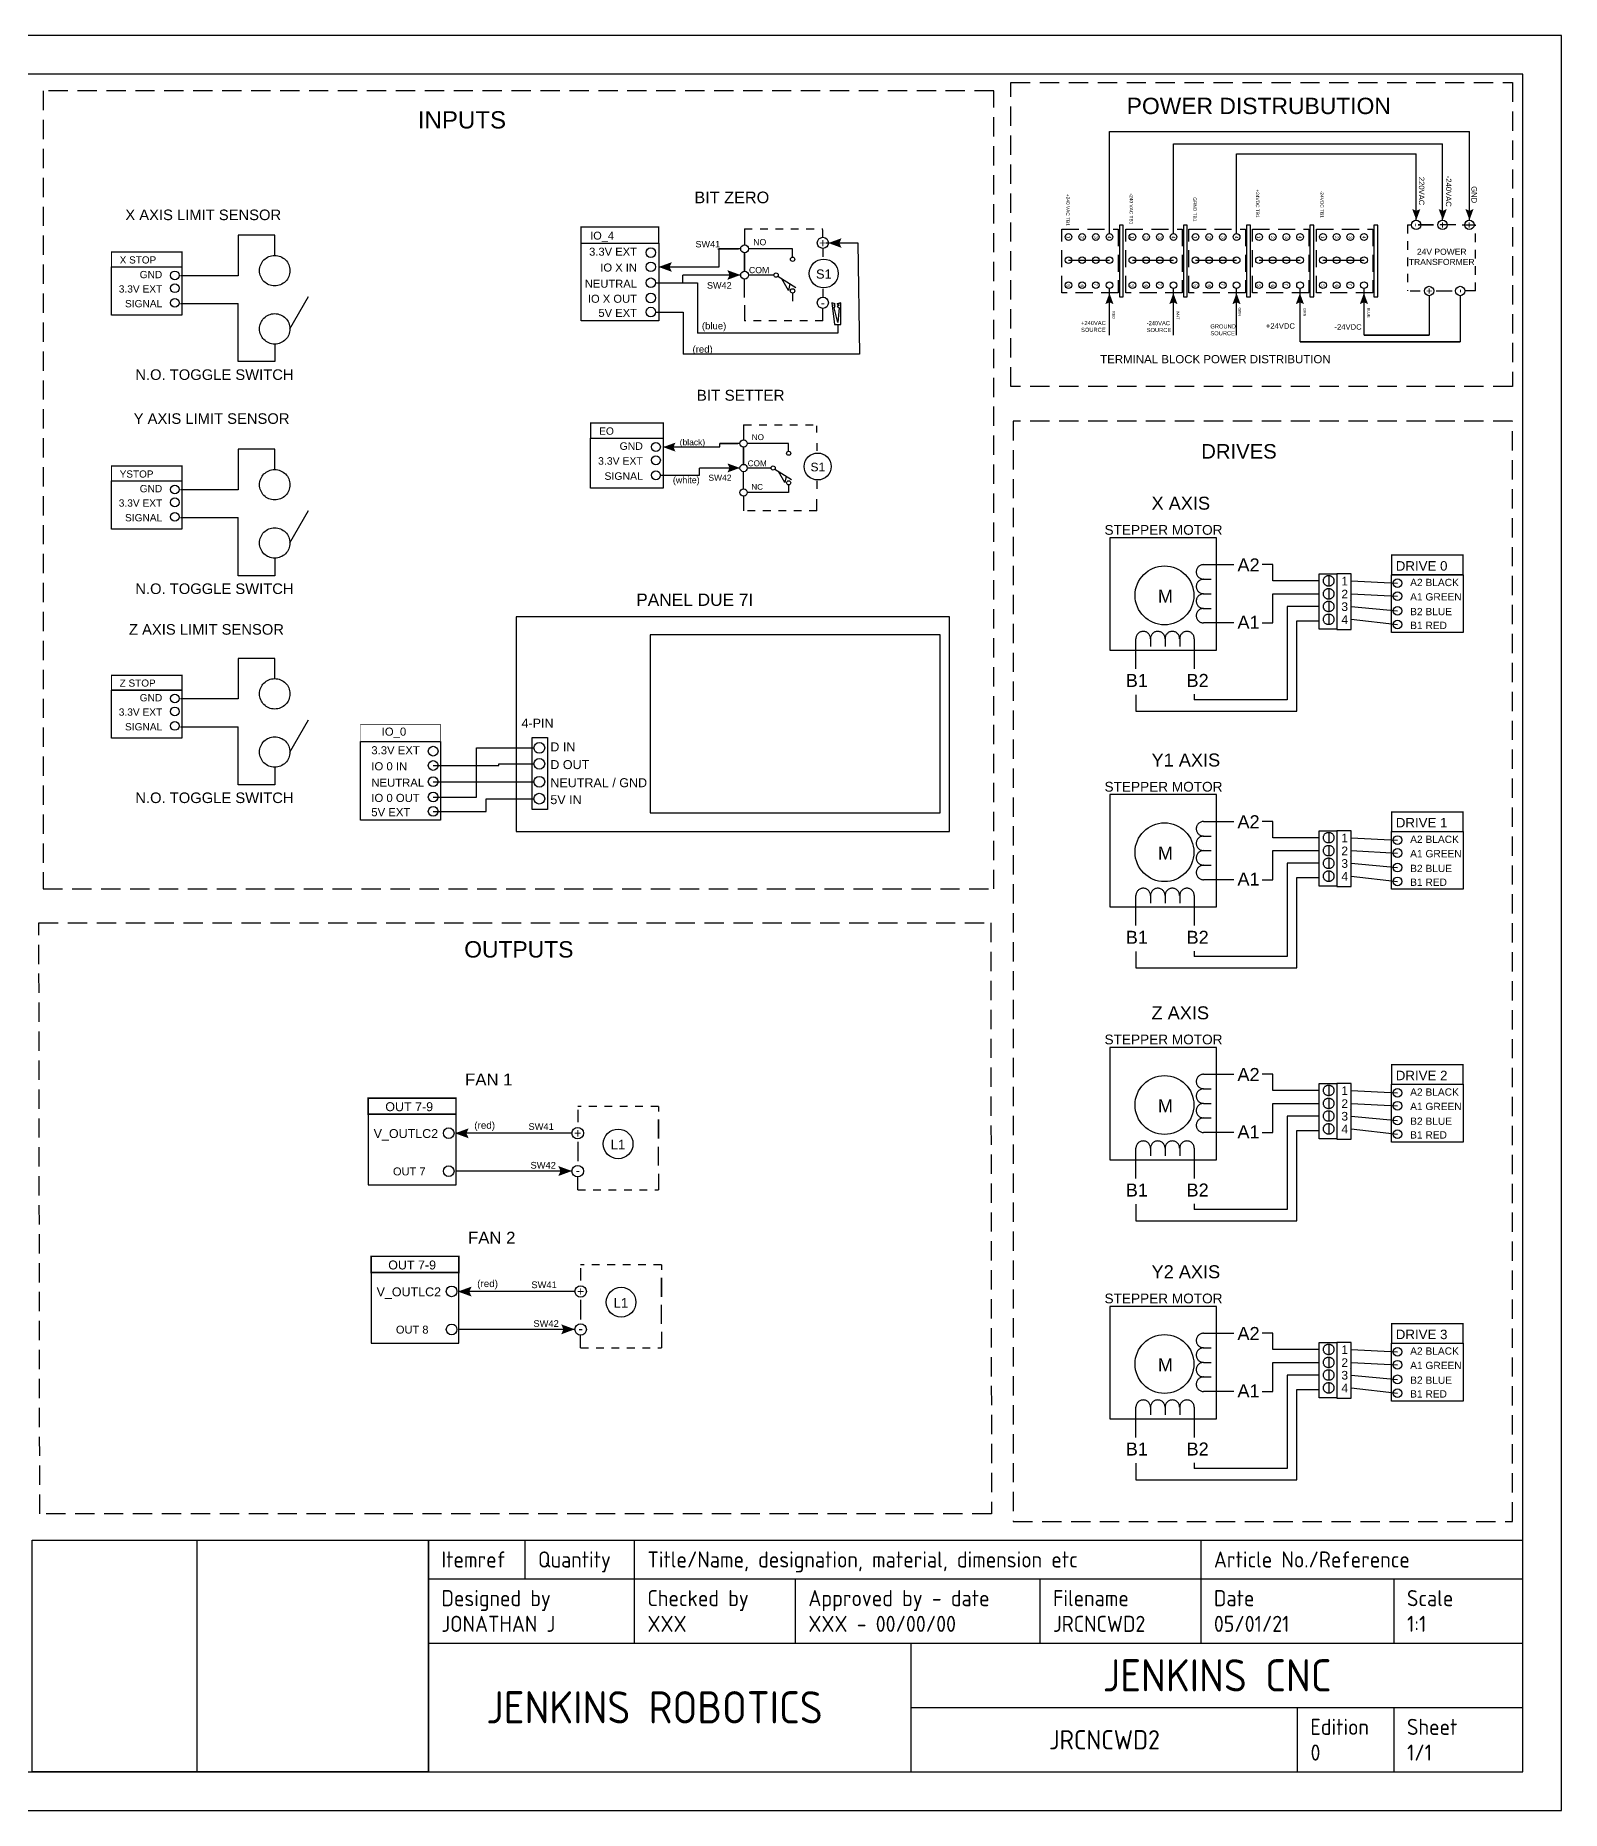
# Model space of a CAD drawing. Header units: inches. Extents: x 0 to 34.5, y 0 to 23.
# Drawn here: x 14.72 to 34.5, y 0 to 23 of the extents above; entities that cross this region are included whole.
import ezdxf
from ezdxf.enums import TextEntityAlignment as Align

# ---------------------------------------------------------------- set-up
doc = ezdxf.new("R2010")
doc.units = ezdxf.units.IN
doc.header["$MEASUREMENT"] = 0
for name, pattern in [('ACAD_ISO03W100', [30, 12, -18]), ('DASHED2', [0.375, 0.25, -0.125]), ('HIDDEN', [0.375, 0.25, -0.125]), ('HIDDEN2', [0.1875, 0.125, -0.0625])]:
    doc.linetypes.add(name, pattern=pattern)
doc.layers.add('BDYFRM', color=7, linetype='Continuous')
doc.layers.add('Title Block', color=7, linetype='Continuous')
doc.styles.add('ISO Proportional', font='isocp.shx')
doc.styles.get("Standard").update_dxf_attribs({"font": 'Arial.ttf'})
picture_1 = doc.add_image_def('image1.png', size_in_pixel=(800, 801))

# ---------------------------------------------------------------- blocks, each defined once
blk = doc.blocks.new('PANELDUE 7I')
at = {"linetype": 'ACAD_ISO03W100'}
for p, q in [((-0.488, 0.751), (-0.488, 1.547)), ((-0.488, 1.547), (0.439, 1.547)), ((-1.191, 1.262), (-0.131, 1.262)), ((-0.131, 1.262), (-0.131, 1.289)), ((-0.131, 1.289), (0.439, 1.289)), ((-1.191, 0.999), (0.439, 0.999)), ((-1.191, 0.751), (-0.488, 0.751)), ((-0.336, 0.52), (-0.336, 0.725)), ((-0.336, 0.725), (0.439, 0.725)), ((-1.191, 0.52), (-0.336, 0.52))]:
    blk.add_line(p, q, dxfattribs=at)
for points in [[(0.152, 0.193), (7.158, 0.193), (7.158, 3.668), (0.152, 3.668)], [(2.318, 0.497), (7.007, 0.497), (7.007, 3.373), (2.318, 3.373)]]:
    blk.add_lwpolyline(points, close=True, dxfattribs=at)
at = {"linetype": 'Continuous', "const_width": 0.01}
blk.add_lwpolyline([(-2.366, 1.648), (-1.073, 1.648), (-1.073, 1.927), (-2.366, 1.927)], close=True, dxfattribs=at)
for points in [[(-2.366, 1.648), (-1.073, 1.648), (-1.073, 0.378), (-2.366, 0.378)], [(0.408, 1.717), (0.656, 1.717), (0.656, 0.55), (0.408, 0.55)]]:
    blk.add_lwpolyline(points, close=True)
for centre, radius in [((-1.191, 1.494), 0.0786), ((0.526, 1.547), 0.0869), ((-1.191, 1.262), 0.0786), ((0.526, 1.289), 0.0869), ((-1.191, 0.999), 0.0786), ((0.526, 0.999), 0.0869), ((-1.191, 0.751), 0.0786), ((-1.191, 0.52), 0.0786), ((0.526, 0.725), 0.0869)]:
    blk.add_circle(centre, radius)
at = {"linetype": 'ACAD_ISO03W100', "insert": (2.093, 4.043), "char_height": 0.2, "attachment_point": 1}
blk.add_mtext_dynamic_manual_height_columns('PANEL DUE 7I', width=4.45935, gutter_width=1, heights=[0], dxfattribs=at)
at = {"attachment_point": 1}
for s, width, insert, char_height in [('4-PIN', 1.43695, (0.238, 2.019), 0.1451), ('IO_0', 0.51176, (-2.023, 1.875), 0.1311)]:
    blk.add_mtext_dynamic_manual_height_columns(s, width=width, gutter_width=1, heights=[0.225], dxfattribs=dict(at, insert=insert, char_height=char_height))
for s, insert, char_height, width in [('3.3V EXT', (-2.191, 1.574), 0.1311, 0.9489), ('D IN ', (0.704, 1.636), 0.1451, 1.04969), ('IO 0 IN', (-2.191, 1.315), 0.1311, 1.1839), ('D OUT', (0.704, 1.349), 0.1451, 1.30967)]:
    blk.add_mtext(s, dxfattribs=dict(at, insert=insert, char_height=char_height, width=width))
for s, insert, char_height in [('NEUTRAL', (-2.191, 1.05), 0.1311), ('NEUTRAL / GND', (0.704, 1.056), 0.14507), ('IO 0 OUT ', (-2.191, 0.803), 0.1311), ('5V IN  ', (0.704, 0.782), 0.1451), ('5V EXT', (-2.191, 0.572), 0.1311)]:
    blk.add_mtext(s, dxfattribs=dict(at, insert=insert, char_height=char_height))
blk = doc.blocks.new('tERMINAL BLOCKS')
h = blk.add_hatch(color=256)
h.dxf.hatch_style = 1
h.paths.add_polyline_path([(5.335, 2.17), (5.394, 2.333), (5.335, 2.305), (5.275, 2.333)])
h = blk.add_hatch(color=256)
h.dxf.hatch_style = 1
h.paths.add_polyline_path([(5.722, 2.17), (5.781, 2.333), (5.722, 2.305), (5.662, 2.333)])
h = blk.add_hatch(color=256)
h.dxf.hatch_style = 1
h.paths.add_polyline_path([(6.113, 2.17), (6.172, 2.333), (6.113, 2.305), (6.053, 2.333)])
h = blk.add_hatch(color=256)
h.dxf.hatch_style = 1
h.paths.add_polyline_path([(0.846, 1.103), (0.786, 0.94), (0.846, 0.968), (0.905, 0.94)])
h = blk.add_hatch(color=256)
h.dxf.hatch_style = 1
h.paths.add_polyline_path([(1.781, 1.103), (1.722, 0.94), (1.781, 0.968), (1.841, 0.94)])
h = blk.add_hatch(color=256)
h.dxf.hatch_style = 1
h.paths.add_polyline_path([(2.705, 1.103), (2.645, 0.94), (2.705, 0.968), (2.764, 0.94)])
h = blk.add_hatch(color=256)
h.dxf.hatch_style = 1
h.paths.add_polyline_path([(3.632, 1.103), (3.573, 0.94), (3.632, 0.968), (3.692, 0.94)])
h = blk.add_hatch(color=256)
h.dxf.hatch_style = 1
h.paths.add_polyline_path([(4.569, 1.103), (4.509, 0.94), (4.569, 0.968), (4.629, 0.94)])
at = {"linetype": 'Continuous', "ltscale": 0.079}
for p, q in [((0.847, 1.972), (0.847, 3.464)), ((0.847, 3.464), (6.111, 3.464)), ((1.782, 1.972), (1.782, 3.286)), ((1.782, 3.286), (5.72, 3.286)), ((2.706, 1.972), (2.706, 3.14)), ((2.706, 3.14), (5.333, 3.14)), ((5.978, 0.39), (3.634, 0.39)), ((3.634, 0.39), (5.978, 0.39)), ((5.522, 0.489), (4.57, 0.489)), ((4.57, 0.489), (5.522, 0.489))]:
    blk.add_line(p, q, dxfattribs=at)
for p, q in [((0.247, 1.583), (0.447, 1.583)), ((0.447, 1.583), (0.647, 1.583)), ((0.647, 1.583), (0.847, 1.583)), ((1.182, 1.583), (1.382, 1.583)), ((1.382, 1.583), (1.582, 1.583)), ((1.582, 1.583), (1.782, 1.583)), ((2.106, 1.583), (2.306, 1.583)), ((2.306, 1.583), (2.506, 1.583)), ((2.506, 1.583), (2.706, 1.583)), ((3.034, 1.583), (3.234, 1.583)), ((3.234, 1.583), (3.434, 1.583)), ((3.434, 1.583), (3.634, 1.583)), ((3.97, 1.583), (4.17, 1.583)), ((4.17, 1.583), (4.37, 1.583)), ((4.37, 1.583), (4.57, 1.583)), ((0.847, 0.489), (0.847, 1.17)), ((1.782, 0.489), (1.782, 1.17)), ((2.706, 0.489), (2.706, 1.17)), ((3.634, 0.39), (3.634, 1.17)), ((4.57, 0.489), (4.57, 1.17)), ((5.245, 1.133), (5.391, 1.133)), ((6.2, 1.133), (6.046, 1.133))]:
    blk.add_line(p, q)
for points in [[(0.992, 2.098), (0.992, 1.049), (1.049, 1.049), (1.049, 2.098)], [(1.927, 2.098), (1.927, 1.049), (1.984, 1.049), (1.984, 2.098)], [(2.85, 2.098), (2.85, 1.049), (2.908, 1.049), (2.908, 2.098)], [(3.778, 2.098), (3.778, 1.049), (3.836, 1.049), (3.836, 2.098)], [(4.715, 2.098), (4.715, 1.049), (4.772, 1.049), (4.772, 2.098)]]:
    blk.add_lwpolyline(points, close=True)
at = {"linetype": 'HIDDEN'}
for points in [[(0.976, 2.039), (0.976, 1.105), (0.15, 1.105), (0.15, 2.039)], [(1.912, 2.039), (1.912, 1.105), (1.086, 1.105), (1.086, 2.039)], [(2.835, 2.039), (2.835, 1.105), (2.009, 1.105), (2.009, 2.039)], [(3.763, 2.039), (3.763, 1.105), (2.937, 1.105), (2.937, 2.039)], [(4.699, 2.039), (4.699, 1.105), (3.873, 1.105), (3.873, 2.039)]]:
    blk.add_lwpolyline(points, close=True, dxfattribs=at)
at = {"color": 7}
for centre in [(5.333, 2.099), (5.72, 2.099), (6.111, 2.099), (5.522, 1.133), (5.978, 1.133)]:
    blk.add_circle(centre, 0.0687, dxfattribs=at)
for centre in [(0.247, 1.923), (0.447, 1.923), (0.647, 1.923), (0.847, 1.923), (1.182, 1.923), (1.382, 1.923), (1.582, 1.923), (1.782, 1.923), (2.106, 1.923), (2.306, 1.923), (2.506, 1.923), (2.706, 1.923), (3.034, 1.923), (3.234, 1.923), (3.434, 1.923), (3.634, 1.923), (3.97, 1.923), (4.17, 1.923), (4.37, 1.923), (4.57, 1.923), (0.247, 1.583), (0.447, 1.583), (0.647, 1.583), (0.847, 1.583), (1.182, 1.583), (1.382, 1.583), (1.582, 1.583), (1.782, 1.583), (2.106, 1.583), (2.306, 1.583), (2.506, 1.583), (2.706, 1.583), (3.034, 1.583), (3.234, 1.583), (3.434, 1.583), (3.634, 1.583), (3.97, 1.583), (4.17, 1.583), (4.37, 1.583), (4.57, 1.583), (0.247, 1.219), (0.447, 1.219), (0.647, 1.219), (0.847, 1.219), (1.182, 1.219), (1.382, 1.219), (1.582, 1.219), (1.782, 1.219), (2.106, 1.219), (2.306, 1.219), (2.506, 1.219), (2.706, 1.219), (3.034, 1.219), (3.234, 1.219), (3.434, 1.219), (3.634, 1.219), (3.97, 1.219), (4.17, 1.219), (4.37, 1.219), (4.57, 1.219)]:
    blk.add_circle(centre, 0.0489)
at = {"layer": 'BDYFRM', "color": 7, "linetype": 'Continuous'}
for p, q in [((6.111, 2.168), (6.111, 3.464)), ((5.333, 2.168), (5.333, 3.14)), ((5.72, 2.168), (5.72, 3.286)), ((5.588, 2.099), (5.361, 2.099)), ((5.522, 1.064), (5.522, 0.489)), ((5.625, 1.133), (5.859, 1.133)), ((5.978, 1.064), (5.978, 0.39))]:
    blk.add_line(p, q, dxfattribs=at)
at = {"layer": 'BDYFRM', "color": 7, "linetype": 'HIDDEN2'}
for points in [[(5.205, 2.099), (5.205, 1.133)], [(6.2, 1.133), (6.2, 2.099)]]:
    blk.add_lwpolyline(points, dxfattribs=at)
at = {"layer": 'BDYFRM', "color": 7, "linetype": 'Continuous'}
for points in [[(5.205, 2.099), (5.265, 2.099)], [(5.588, 2.099), (5.361, 2.099)], [(5.361, 2.099), (5.588, 2.099)], [(5.912, 2.099), (5.685, 2.099)], [(6.008, 2.099), (6.2, 2.099)]]:
    blk.add_lwpolyline(points, dxfattribs=at)
at = {"char_height": 0.08, "attachment_point": 1, "rotation": 270}
for s, insert in [('220VAC', (5.453, 2.803)), ('-240VAC', (5.848, 2.818)), ('GND', (6.222, 2.666))]:
    blk.add_mtext_dynamic_manual_height_columns(s, width=0.92275, gutter_width=0.71, heights=[0], dxfattribs=dict(at, insert=insert))
for s, width, gutter_width, heights, insert, char_height, attachment_point in [('+24VDC ', 0.92275, 0.71, [0], (3.134, 0.661), 0.08, 1), ('-24VDC ', 0.92275, 0.71, [0], (4.138, 0.647), 0.08, 1), ('\\pxqc;TERMINAL BLOCK POWER DISTRIBUTION', 4.73553, 2.649, [0.169], (4.764, 0.074), 0.12, 9)]:
    blk.add_mtext_dynamic_manual_height_columns(s, width=width, gutter_width=gutter_width, heights=heights, dxfattribs=dict(insert=insert, char_height=char_height, attachment_point=attachment_point))
at = {"layer": 'BDYFRM', "color": 7, "linetype": 'Continuous'}
for s, insert, char_height, width, attachment_point, rotation in [('\\pxql;+24VDC TB1', (3.038, 2.039), 0.05, 0.5805, 3, 270), ('\\pxql;+240 VAC TB1', (0.263, 2.061), 0.05, 0.49241, 3, 270), ('\\pxql;-240 VAC TB1', (1.192, 2.066), 0.05, 0.49241, 3, 270), ('\\pxql;GRND TB1', (2.121, 2.093), 0.05, 0.4111, 3, 270), ('\\pxql;-24VDC TB1', (3.98, 2.018), 0.05, 0.5805, 3, 270), ('-', (5.333, 2.099), 0.11, 1.60669, 5, 270), ('+', (5.72, 2.099), 0.11, 1.60669, 5, 270), ('+', (6.111, 2.099), 0.11, 1.60669, 5, 270), ('\\pxql;1', (0.269, 1.917), 0.05, 0.0214, 3, 270), ('\\pxql;2', (0.474, 1.914), 0.05, 0.0214, 3, 270), ('\\pxql;3', (0.675, 1.914), 0.05, 0.0214, 3, 270), ('\\pxql;4', (0.872, 1.919), 0.05, 0.0214, 3, 270), ('\\pxql;1', (1.204, 1.917), 0.05, 0.0214, 3, 270), ('\\pxql;2', (1.409, 1.914), 0.05, 0.0214, 3, 270), ('\\pxql;3', (1.611, 1.914), 0.05, 0.0214, 3, 270), ('\\pxql;4', (1.808, 1.919), 0.05, 0.0214, 3, 270), ('\\pxql;1', (2.128, 1.917), 0.05, 0.0214, 3, 270), ('\\pxql;2', (2.333, 1.914), 0.05, 0.0214, 3, 270), ('\\pxql;3', (2.534, 1.914), 0.05, 0.0214, 3, 270), ('\\pxql;4', (2.731, 1.919), 0.05, 0.0214, 3, 270), ('\\pxql;1', (3.055, 1.917), 0.05, 0.0214, 3, 270), ('\\pxql;2', (3.261, 1.914), 0.05, 0.0214, 3, 270), ('\\pxql;3', (3.462, 1.914), 0.05, 0.0214, 3, 270), ('\\pxql;4', (3.659, 1.919), 0.05, 0.0214, 3, 270), ('\\pxql;1', (3.992, 1.917), 0.05, 0.0214, 3, 270), ('\\pxql;2', (4.197, 1.914), 0.05, 0.0214, 3, 270), ('\\pxql;3', (4.398, 1.914), 0.05, 0.0214, 3, 270), ('\\pxql;4', (4.595, 1.919), 0.05, 0.0214, 3, 270), ('\\pxql;5', (0.271, 1.209), 0.05, 0.0214, 3, 270), ('\\pxql;6', (0.474, 1.207), 0.05, 0.0214, 3, 270), ('7', (0.673, 1.207), 0.05, 0.0214, 3, 270), ('\\pxql;5', (1.206, 1.209), 0.05, 0.0214, 3, 270), ('\\pxql;6', (1.409, 1.207), 0.05, 0.0214, 3, 270), ('7', (1.609, 1.207), 0.05, 0.0214, 3, 270), ('\\pxql;5', (2.13, 1.209), 0.05, 0.0214, 3, 270), ('\\pxql;6', (2.333, 1.207), 0.05, 0.0214, 3, 270), ('7', (2.532, 1.207), 0.05, 0.0214, 3, 270), ('\\pxql;5', (3.057, 1.209), 0.05, 0.0214, 3, 270), ('\\pxql;6', (3.261, 1.207), 0.05, 0.0214, 3, 270), ('7', (3.46, 1.207), 0.05, 0.0214, 3, 270), ('\\pxql;5', (3.994, 1.209), 0.05, 0.0214, 3, 270), ('\\pxql;6', (4.197, 1.207), 0.05, 0.0214, 3, 270), ('7', (4.396, 1.207), 0.05, 0.0214, 3, 270), ('+', (5.522, 1.133), 0.11, 1.60669, 5, 90), ('-', (5.968, 1.134), 0.11, 1.60669, 5, 90), ('RED', (0.929, 0.842), 0.04, 0.405, 1, 270), ('WHT', (1.866, 0.842), 0.04, 0.405, 1, 270), ('GRN', (2.772, 0.891), 0.04, 0.405, 1, 270), ('BRN', (3.721, 0.879), 0.04, 0.405, 1, 270), ('BLUE', (4.659, 0.888), 0.04, 0.405, 1, 270)]:
    blk.add_mtext(s, dxfattribs=dict(at, insert=insert, char_height=char_height, width=width, attachment_point=attachment_point, rotation=rotation))
for s, insert, char_height, width, attachment_point in [('24V POWER \\PTRANSFORMER', (5.707, 1.632), 0.08915, 1.30383, 5), ('+240VAC SOURCE', (0.431, 0.695), 0.05999, 0.44112, 1), ('-240VAC SOURCE', (1.391, 0.692), 0.05999, 0.51142, 1), ('GROUND SOURCE', (2.323, 0.645), 0.05999, 0.57341, 1)]:
    blk.add_mtext(s, dxfattribs=dict(at, insert=insert, char_height=char_height, width=width, attachment_point=attachment_point))
blk = doc.blocks.new('STEPPER MOTOR')
at = {"linetype": 'ACAD_ISO03W100'}
for p, q in [((2.11, 2.763), (2.575, 2.763)), ((2.11, 2.763), (2.229, 2.763)), ((3.178, 2.763), (3.011, 2.763)), ((3.178, 2.513), (3.178, 2.763)), ((2.11, 2.538), (2.229, 2.538)), ((3.892, 2.513), (3.178, 2.513)), ((4.036, 2.594), (4.036, 2.431)), ((2.11, 2.314), (2.229, 2.314)), ((3.178, 1.865), (3.178, 2.313)), ((3.178, 2.313), (3.892, 2.313)), ((4.036, 2.395), (4.036, 2.232)), ((4.036, 2.201), (4.036, 2.037)), ((4.366, 2.218), (4.366, 2.218)), ((2.11, 2.089), (2.229, 2.089)), ((3.892, 2.119), (3.395, 2.119)), ((3.395, 2.119), (3.395, 0.682)), ((4.036, 2.003), (4.036, 1.84)), ((2.575, 1.865), (2.11, 1.865)), ((3.011, 1.865), (3.178, 1.865)), ((3.547, 0.508), (3.547, 1.898)), ((3.547, 1.898), (3.892, 1.898)), ((1.069, 1.159), (1.069, 1.623)), ((1.294, 1.623), (1.294, 1.504)), ((1.518, 1.623), (1.518, 1.504)), ((1.743, 1.623), (1.743, 1.504)), ((1.967, 1.623), (1.967, 1.159)), ((1.967, 1.623), (1.967, 1.504)), ((1.069, 0.76), (1.069, 0.508)), ((1.967, 0.768), (1.967, 0.682)), ((3.395, 0.682), (1.967, 0.682)), ((1.069, 0.508), (3.547, 0.508))]:
    blk.add_line(p, q, dxfattribs=at)
at = {"linetype": 'Continuous'}
for p, q in [((4.381, 2.513), (5.095, 2.476)), ((4.381, 2.313), (5.095, 2.277)), ((4.381, 2.119), (5.095, 2.052)), ((4.381, 1.921), (5.095, 1.84))]:
    blk.add_line(p, q, dxfattribs=at)
at = {"linetype": 'ACAD_ISO03W100'}
for points in [[(0.667, 1.447), (2.307, 1.447), (2.307, 3.175), (0.667, 3.175)], [(3.892, 2.62), (4.163, 2.62), (4.163, 1.768), (3.892, 1.768)], [(4.163, 1.764), (4.381, 1.764), (4.381, 2.62), (4.163, 2.62)]]:
    blk.add_lwpolyline(points, close=True, dxfattribs=at)
at = {"linetype": 'Continuous', "const_width": 0.0202}
blk.add_lwpolyline([(5.004, 2.607), (6.103, 2.607), (6.103, 2.909), (5.004, 2.909)], close=True, dxfattribs=at)
blk.add_lwpolyline([(5.004, 2.607), (6.108, 2.607), (6.108, 1.719), (5.004, 1.719)], close=True)
at = {"linetype": 'ACAD_ISO03W100'}
for centre, radius in [((1.509, 2.289), 0.453), ((4.036, 2.513), 0.0817), ((4.036, 2.313), 0.0817), ((4.036, 2.119), 0.0817), ((4.036, 1.921), 0.0817)]:
    blk.add_circle(centre, radius, dxfattribs=at)
for centre in [(5.095, 2.476), (5.095, 2.277), (5.095, 2.052), (5.095, 1.84)]:
    blk.add_circle(centre, 0.0672)
for centre, start, end in [((2.11, 2.65), 90, 270), ((2.11, 2.426), 90, 270), ((2.11, 2.201), 90, 270), ((2.11, 1.977), 90, 270), ((1.182, 1.623), 0, 180), ((1.406, 1.623), 0, 180), ((1.63, 1.623), 0, 180), ((1.855, 1.623), 0, 180)]:
    blk.add_arc(centre, 0.112, start, end, dxfattribs=at)
at = {"linetype": 'ACAD_ISO03W100', "attachment_point": 1}
for s, width, heights, insert, char_height in [('STEPPER MOTOR', 1.93039, [0.169], (0.586, 3.372), 0.15), ('A2', 0.54653, [0], (2.632, 2.858), 0.2), ('1', 0.20077, [7.216449660063518e-16], (4.231, 2.575), 0.133), ('M', 0.22718, [0], (1.407, 2.377), 0.2), ('2', 0.20077, [7.216449660063518e-16], (4.231, 2.376), 0.133), ('A1', 0.54653, [0], (2.632, 1.976), 0.2), ('4', 0.20077, [7.216449660063518e-16], (4.231, 1.984), 0.133), ('3', 0.20077, [7.216449660063518e-16], (4.231, 2.182), 0.133), ('B1', 0.54653, [0], (0.913, 1.08), 0.2), ('B2', 0.54653, [0], (1.848, 1.08), 0.2)]:
    blk.add_mtext_dynamic_manual_height_columns(s, width=width, gutter_width=1, heights=heights, dxfattribs=dict(at, insert=insert, char_height=char_height))
at = {"char_height": 0.1122, "attachment_point": 1}
for s, insert, width in [('A2 BLACK', (5.29, 2.544), 0.81189), ('A1 GREEN', (5.29, 2.323), 1.01296)]:
    blk.add_mtext(s, dxfattribs=dict(at, insert=insert, width=width))
for s, insert in [('B2 BLUE', (5.29, 2.096)), ('B1 RED ', (5.29, 1.884))]:
    blk.add_mtext(s, dxfattribs=dict(at, insert=insert))
at = {"linetype": 'ACAD_ISO03W100', "flags": 8}
blk.add_attdef('AX', (1.31, 3.608), '', height=0.2, dxfattribs=at)
at = {"linetype": 'Continuous'}
blk.add_attdef('DRIVE', (5.068, 2.67), '', height=0.146, dxfattribs=at)
blk = doc.blocks.new('SWITCH NO')
at = {"linetype": 'ACAD_ISO03W100'}
for p, q in [((2.917, 2.855), (2.222, 2.855)), ((2.222, 2.855), (2.222, 2.086)), ((2.917, 2.471), (2.917, 2.855)), ((2.222, 2.086), (1.131, 2.086)), ((3.205, 1.082), (3.556, 1.694)), ((1.131, 1.561), (2.222, 1.561)), ((2.222, 0.462), (2.222, 1.561)), ((2.917, 0.794), (2.917, 0.462)), ((2.917, 0.462), (2.222, 0.462))]:
    blk.add_line(p, q, dxfattribs=at)
at = {"linetype": 'Continuous', "const_width": 0.0245}
blk.add_lwpolyline([(-0.173, 2.256), (1.161, 2.256), (1.161, 2.536), (-0.173, 2.536)], close=True, dxfattribs=at)
blk.add_lwpolyline([(-0.173, 2.256), (1.161, 2.256), (1.161, 1.342), (-0.173, 1.342)], close=True)
at = {"linetype": 'ACAD_ISO03W100'}
for centre in [(2.917, 2.184), (2.917, 1.082)]:
    blk.add_circle(centre, 0.288, dxfattribs=at)
for centre in [(1.027, 2.095), (1.027, 1.851), (1.027, 1.576)]:
    blk.add_circle(centre, 0.0825)
at = {"char_height": 0.1377, "attachment_point": 3}
for s, insert, width in [('GND', (0.788, 2.179), 0.99638), ('3.3V EXT', (0.788, 1.907), 1.24314)]:
    blk.add_mtext(s, dxfattribs=dict(at, insert=insert, width=width))
at = {"insert": (0.788, 1.629), "char_height": 0.1377, "attachment_point": 3}
blk.add_mtext('SIGNAL', dxfattribs=at)
at = {"linetype": 'ACAD_ISO03W100', "insert": (0.278, 0.316), "char_height": 0.2, "attachment_point": 1}
blk.add_mtext_dynamic_manual_height_columns('N.O. TOGGLE SWITCH', width=3.77762, gutter_width=1, heights=[0], dxfattribs=at)
at = {"linetype": 'ACAD_ISO03W100', "flags": 8}
blk.add_attdef('SWN', (2.048, 3.326), '', height=0.2, dxfattribs=at)
at = {"linetype": 'Continuous'}
blk.add_attdef('IO_DRIVE', (-0.017, 2.319), '', height=0.135, dxfattribs=at)
blk = doc.blocks.new('bitzero')
h = blk.add_hatch(color=256)
h.dxf.hatch_style = 1
h.paths.add_polyline_path([(4.267, 2.915), (4.494, 2.832), (4.456, 2.915), (4.494, 2.998)])
h = blk.add_hatch(color=256)
h.dxf.hatch_style = 1
h.paths.add_polyline_path([(1.345, 2.503), (1.573, 2.42), (1.534, 2.503), (1.573, 2.586)])
h = blk.add_hatch(color=256)
h.dxf.hatch_style = 1
h.paths.add_polyline_path([(2.755, 2.365), (2.528, 2.448), (2.566, 2.365), (2.528, 2.282)])
for p, q in [((4.172, 3.014), (4.172, 3.141)), ((3.652, 2.815), (2.892, 2.815)), ((4.172, 2.822), (4.172, 2.68)), ((4.23, 2.918), (4.776, 2.918)), ((3.329, 2.363), (2.892, 2.363)), ((4.172, 2.126), (4.172, 1.983)), ((4.172, 1.578), (4.172, 1.792))]:
    blk.add_line(p, q)
at = {"linetype": 'Continuous'}
for p, q in [((2.363, 2.815), (2.719, 2.815)), ((2.389, 2.508), (2.389, 2.815)), ((4.776, 2.918), (4.802, 1)), ((1.347, 2.506), (2.389, 2.508)), ((4.385, 1.871), (4.324, 1.885)), ((4.324, 1.885), (4.375, 1.514)), ((4.363, 1.844), (4.385, 1.871)), ((4.386, 1.826), (4.363, 1.844)), ((4.48, 1.887), (4.421, 1.871)), ((4.421, 1.871), (4.48, 1.887)), ((4.421, 1.871), (4.452, 1.844)), ((4.452, 1.844), (4.421, 1.826)), ((4.48, 1.514), (4.48, 1.887)), ((4.367, 1.8), (4.386, 1.826)), ((4.429, 1.545), (4.367, 1.8)), ((4.421, 1.826), (4.45, 1.8)), ((4.45, 1.8), (4.429, 1.545)), ((4.429, 1.363), (2.015, 1.363)), ((4.375, 1.514), (4.48, 1.514)), ((4.429, 1.514), (4.429, 1.363)), ((4.802, 1), (1.767, 1))]:
    blk.add_line(p, q, dxfattribs=at)
at = {"linetype": 'Continuous', "ltscale": 0.079}
for p, q in [((1.295, 2.231), (2.015, 2.231)), ((1.765, 2.231), (1.765, 2.363)), ((2.015, 2.231), (2.015, 1.363)), ((1.295, 1.727), (1.767, 1.727)), ((1.767, 1.727), (1.767, 1))]:
    blk.add_line(p, q, dxfattribs=at)
at = {"linetype": 'Continuous', "const_width": 0.0245}
blk.add_lwpolyline([(0.012, 2.911), (1.347, 2.911), (1.347, 3.191), (0.012, 3.191)], close=True, dxfattribs=at)
blk.add_lwpolyline([(0.012, 2.911), (1.347, 2.911), (1.347, 1.578), (0.012, 1.578)], close=True)
for centre in [(1.212, 2.75), (1.212, 2.506), (1.212, 2.231), (1.212, 1.97), (1.212, 1.727)]:
    blk.add_circle(centre, 0.0825)
at = {"color": 7}
for centre, radius in [((2.825, 2.815), 0.0672), ((4.172, 2.918), 0.0958), ((3.652, 2.635), 0.0377), ((2.825, 2.363), 0.0672), ((3.367, 2.363), 0.0377), ((3.652, 2.092), 0.0377), ((4.172, 1.887), 0.0958)]:
    blk.add_circle(centre, radius, dxfattribs=at)
at = {"layer": 'BDYFRM', "color": 7, "linetype": 'Continuous'}
for p, q in [((2.757, 2.815), (2.389, 2.815)), ((4.172, 2.822), (4.172, 2.68)), ((2.825, 2.431), (2.825, 2.747)), ((2.757, 2.363), (1.765, 2.363)), ((3.399, 2.343), (3.706, 2.15)), ((3.582, 2.096), (3.467, 2.3)), ((3.606, 2.212), (3.582, 2.096)), ((4.172, 2.126), (4.172, 1.983))]:
    blk.add_line(p, q, dxfattribs=at)
at = {"layer": 'BDYFRM', "color": 7, "linetype": 'HIDDEN2'}
for points in [[(2.825, 3.157), (4.172, 3.157)], [(4.172, 1.578), (2.825, 1.578)]]:
    blk.add_lwpolyline(points, dxfattribs=at)
at = {"layer": 'BDYFRM', "color": 7, "linetype": 'Continuous'}
for points in [[(2.825, 3.157), (2.825, 2.882)], [(3.652, 2.673), (3.652, 2.815)], [(2.825, 2.431), (2.825, 2.747)], [(2.825, 2.747), (2.825, 2.431)], [(2.825, 1.979), (2.825, 2.296)], [(2.825, 1.845), (2.825, 1.578)], [(3.652, 2.054), (3.652, 1.912)]]:
    blk.add_lwpolyline(points, dxfattribs=at)
blk.add_circle((4.187, 2.391), 0.248, dxfattribs=at)
at = {"char_height": 0.1377, "attachment_point": 3}
for s, insert, width in [('3.3V EXT', (0.973, 2.835), 0.99638), ('IO X IN', (0.973, 2.562), 1.24314)]:
    blk.add_mtext(s, dxfattribs=dict(at, insert=insert, width=width))
at = {"attachment_point": 1}
for s, width, gutter_width, heights, insert, char_height in [('SW41', 1.28684, 0.99, [0], (1.98, 2.951), 0.1116), ('SW42', 1.28684, 0.99, [0], (2.178, 2.242), 0.1116), ('(blue)', 0.79694, 0.747, [0.129], (2.09, 1.549), 0.1178), ('(red)', 0.79694, 0.747, [0.129], (1.929, 1.147), 0.1178)]:
    blk.add_mtext_dynamic_manual_height_columns(s, width=width, gutter_width=gutter_width, heights=heights, dxfattribs=dict(at, insert=insert, char_height=char_height))
at = {"char_height": 0.1377, "attachment_point": 3}
for s, insert in [('NEUTRAL', (0.973, 2.284)), ('IO X OUT ', (0.973, 2.025)), ('5V EXT', (0.973, 1.782))]:
    blk.add_mtext(s, dxfattribs=dict(at, insert=insert))
at = {"linetype": 'ACAD_ISO03W100', "flags": 8}
blk.add_attdef('DESCRIPTION', (1.961, 3.6), '', height=0.2, dxfattribs=at)
at = {"linetype": 'Continuous'}
blk.add_attdef('IO_DRIVE', (0.168, 2.975), '', height=0.135, dxfattribs=at)
at = {"layer": 'BDYFRM', "color": 7, "linetype": 'Continuous', "attachment_point": 5}
for s, insert, char_height, width in [('NO', (3.086, 2.93), 0.1076, 1.57304), ('+', (4.172, 2.918), 0.153, 2.24066), ('COM', (3.075, 2.449), 0.1076, 1.57304), ('S1', (4.189, 2.38), 0.158, 2.31007), ('-', (4.172, 1.887), 0.153, 2.24066)]:
    blk.add_mtext(s, dxfattribs=dict(at, insert=insert, char_height=char_height, width=width))
blk = doc.blocks.new('Title Block')
at = {"linetype": 'ACAD_ISO03W100'}
blk.add_lwpolyline([(19.819, 0.5), (14.681, 0.5), (14.681, 3.503), (19.819, 3.503)], close=True, dxfattribs=at)
at = {"layer": 'Title Block'}
for p, q in [((34.5, 23), (0, 23)), ((34.5, 0), (34.5, 23)), ((34, 22.5), (0.5, 22.5)), ((33, 22.5), (1.5, 22.5)), ((34, 0.5), (34, 22.5)), ((19.819, 3.503), (34, 3.503)), ((19.819, 3.003), (19.819, 3.503)), ((21.07, 3.003), (21.07, 3.503)), ((22.488, 3.003), (22.488, 3.503)), ((29.829, 3.003), (29.829, 3.503)), ((19.819, 3.003), (34, 3.003)), ((19.819, 0.5), (19.819, 3.003)), ((22.488, 2.168), (22.488, 3.003)), ((24.574, 2.168), (24.574, 3.003)), ((27.744, 2.168), (27.744, 3.003)), ((29.829, 2.168), (29.829, 3.003)), ((32.332, 2.168), (32.332, 3.003)), ((19.819, 2.168), (34, 2.168)), ((26.075, 0.5), (26.075, 2.168)), ((26.075, 1.334), (34, 1.334)), ((31.08, 0.5), (31.08, 1.334)), ((32.332, 0.5), (32.332, 1.334)), ((0.5, 0.5), (34, 0.5)), ((0, 0), (34.5, 0))]:
    blk.add_line(p, q, dxfattribs=at)
at = {"layer": 'Title Block', "style": 'ISO Proportional'}
for s, height, p in [('Itemref', 0.2085, (19.986, 3.253)), ('Quantity', 0.2085, (21.237, 3.253)), ('Title/Name, designation, material, dimension etc', 0.20854, (22.655, 3.253)), ('Article No./Reference', 0.20854, (29.996, 3.253)), ('Designed by', 0.20854, (19.986, 2.752)), ('Checked by', 0.2085, (22.655, 2.752)), ('Approved by - date', 0.20854, (24.741, 2.752)), ('Filename', 0.2085, (27.911, 2.752)), ('Date', 0.2085, (29.996, 2.752)), ('Scale', 0.2085, (32.498, 2.752)), ('Edition', 0.2085, (31.247, 1.084)), ('Sheet', 0.2085, (32.498, 1.084))]:
    blk.add_text(s, height=height, dxfattribs=at).set_placement(p, align=Align.MIDDLE_LEFT)
at = {"layer": 'Title Block', "style": 'ISO Proportional', "flags": 8}
for tag, p in [('DESIGNED_BY', (19.986, 2.419)), ('CHECKED_BY', (22.655, 2.419)), ('APPROVED_BY_DATE', (24.741, 2.419)), ('FILENAME', (27.911, 2.419)), ('DATE', (29.996, 2.419)), ('SCALE', (32.498, 2.419)), ('EDITION', (31.247, 0.75)), ('SHEET', (32.498, 0.75))]:
    blk.add_attdef(tag, text='', height=0.209, dxfattribs=at).set_placement(p, align=Align.MIDDLE_LEFT)
for tag, height, p in [('TITLE', 0.417, (30.038, 1.751)), ('OWNER', 0.417, (22.707, 1.368)), ('DRAWING_NUMBER', 0.25, (28.578, 0.917))]:
    blk.add_attdef(tag, text='', height=height, dxfattribs=at).set_placement(p, align=Align.MIDDLE)
at = {"linetype": 'ACAD_ISO03W100'}
image = blk.add_image(picture_1, insert=(16.82, 0.5), size_in_units=(2.999, 3.003), dxfattribs=at)
image.dxf.flags = 7
blk = doc.blocks.new('DUET3 OUT 7-9')
h = blk.add_hatch(color=256)
h.dxf.hatch_style = 1
h.paths.add_polyline_path([(1.405, 2.295), (1.633, 2.212), (1.595, 2.295), (1.633, 2.378)])
h = blk.add_hatch(color=256)
h.dxf.hatch_style = 1
h.paths.add_polyline_path([(3.357, 1.665), (3.13, 1.748), (3.168, 1.665), (3.13, 1.581)])
for p, q in [((3.455, 2.685), (3.455, 2.481)), ((3.455, 1.353), (3.455, 1.567))]:
    blk.add_line(p, q)
at = {"linetype": 'Continuous', "const_width": 0.0272}
blk.add_lwpolyline([(1.422, 2.615), (-0.046, 2.615), (-0.046, 2.884), (1.422, 2.884)], close=True, dxfattribs=at)
blk.add_lwpolyline([(1.422, 2.615), (-0.046, 2.615), (-0.046, 1.436), (1.422, 1.436)], close=True)
for centre in [(1.3, 2.298), (1.3, 1.663)]:
    blk.add_circle(centre, 0.0893)
at = {"color": 7}
for centre in [(3.455, 2.298), (3.455, 1.663)]:
    blk.add_circle(centre, 0.0958, dxfattribs=at)
at = {"layer": 'BDYFRM', "color": 7, "linetype": 'Continuous'}
for p, q in [((4.803, 2.206), (4.803, 2.523)), ((3.36, 2.298), (1.422, 2.298)), ((3.455, 2.155), (3.455, 1.829)), ((3.36, 1.663), (1.422, 1.663))]:
    blk.add_line(p, q, dxfattribs=at)
at = {"layer": 'BDYFRM', "color": 7, "linetype": 'HIDDEN2'}
for points in [[(4.803, 2.741), (3.455, 2.741)], [(3.455, 1.353), (4.803, 1.353)]]:
    blk.add_lwpolyline(points, dxfattribs=at)
at = {"layer": 'BDYFRM', "color": 7, "linetype": 'Continuous'}
for points in [[(4.803, 2.741), (4.803, 2.657)], [(4.803, 2.206), (4.803, 2.523)], [(4.803, 2.523), (4.803, 2.206)], [(4.803, 1.755), (4.803, 2.071)], [(4.803, 1.62), (4.803, 1.353)]]:
    blk.add_lwpolyline(points, dxfattribs=at)
blk.add_circle((4.13, 2.118), 0.248, dxfattribs=at)
for s, width, gutter_width, heights, insert, char_height, attachment_point in [('\\pxr2.56749;OUT 7-9', 1.74001, 0.846, [0.116], (1.422, 2.814), 0.14911, 3), ('(red)', 0.79694, 0.747, [0.129], (1.727, 2.488), 0.1178, 1), ('SW41', 1.28684, 0.99, [0], (2.632, 2.464), 0.1116, 1), ('SW42', 1.28684, 0.99, [0], (2.666, 1.817), 0.1116, 1)]:
    blk.add_mtext_dynamic_manual_height_columns(s, width=width, gutter_width=gutter_width, heights=heights, dxfattribs=dict(insert=insert, char_height=char_height, attachment_point=attachment_point))
at = {"insert": (1.123, 2.365), "char_height": 0.1491, "width": 1.34609, "attachment_point": 3}
blk.add_mtext('V_OUTLC2', dxfattribs=at)
at = {"linetype": 'ACAD_ISO03W100', "flags": 8}
blk.add_attdef('DESCRITION', (1.574, 3.094), '', height=0.2, dxfattribs=at)
at = {"linetype": 'Continuous', "ltscale": 0.079}
blk.add_attdef('DUET_DRIVE', (0.369, 1.592), '', height=0.132, dxfattribs=at)
at = {"layer": 'BDYFRM', "color": 7, "linetype": 'Continuous', "attachment_point": 5}
for s, insert, char_height, width in [('+', (3.455, 2.298), 0.153, 2.24066), ('L1', (4.127, 2.107), 0.158, 2.31007), ('-', (3.456, 1.676), 0.153, 2.24066)]:
    blk.add_mtext(s, dxfattribs=dict(at, insert=insert, char_height=char_height, width=width))
blk = doc.blocks.new('DUET SENSOR')
h = blk.add_hatch(color=256)
h.dxf.hatch_style = 1
h.paths.add_polyline_path([(1.297, 1.548), (1.525, 1.465), (1.487, 1.548), (1.525, 1.631)])
h = blk.add_hatch(color=256)
h.dxf.hatch_style = 1
h.paths.add_polyline_path([(2.707, 1.166), (2.48, 1.249), (2.518, 1.166), (2.48, 1.083)])
for p, q in [((4.125, 1.815), (4.125, 1.942)), ((3.604, 1.616), (2.844, 1.616)), ((4.125, 1.623), (4.125, 1.481)), ((3.282, 1.164), (2.844, 1.164)), ((3.604, 0.713), (2.844, 0.713)), ((4.125, 0.927), (4.125, 0.784)), ((4.125, 0.378), (4.125, 0.593))]:
    blk.add_line(p, q)
at = {"linetype": 'Continuous'}
for p, q in [((1.299, 1.551), (2.341, 1.553)), ((2.341, 1.553), (2.341, 1.616)), ((2.341, 1.616), (2.671, 1.616))]:
    blk.add_line(p, q, dxfattribs=at)
at = {"linetype": 'Continuous', "ltscale": 0.079}
for p, q in [((1.247, 1.032), (1.967, 1.032)), ((1.967, 1.032), (1.967, 1.164))]:
    blk.add_line(p, q, dxfattribs=at)
at = {"linetype": 'Continuous', "const_width": 0.0245}
blk.add_lwpolyline([(-0.036, 1.712), (1.299, 1.712), (1.299, 1.992), (-0.036, 1.992)], close=True, dxfattribs=at)
blk.add_lwpolyline([(-0.036, 1.712), (1.299, 1.712), (1.299, 0.795), (-0.036, 0.795)], close=True)
for centre in [(1.164, 1.551), (1.164, 1.307), (1.164, 1.032)]:
    blk.add_circle(centre, 0.0825)
at = {"color": 7}
for centre, radius in [((2.777, 1.616), 0.0672), ((3.604, 1.436), 0.0377), ((2.777, 1.164), 0.0672), ((3.319, 1.164), 0.0377), ((2.777, 0.713), 0.0672), ((3.604, 0.892), 0.0377)]:
    blk.add_circle(centre, radius, dxfattribs=at)
at = {"layer": 'BDYFRM', "color": 7, "linetype": 'Continuous'}
for p, q in [((2.71, 1.616), (2.341, 1.616)), ((2.777, 1.231), (2.777, 1.548)), ((4.125, 1.623), (4.125, 1.481)), ((2.71, 1.164), (1.967, 1.164)), ((3.351, 1.144), (3.658, 0.951)), ((3.534, 0.897), (3.419, 1.101)), ((3.559, 1.013), (3.534, 0.897)), ((4.125, 0.927), (4.125, 0.784))]:
    blk.add_line(p, q, dxfattribs=at)
at = {"layer": 'BDYFRM', "color": 7, "linetype": 'HIDDEN2'}
for points in [[(2.777, 1.958), (4.125, 1.958)], [(4.125, 0.378), (2.777, 0.378)]]:
    blk.add_lwpolyline(points, dxfattribs=at)
at = {"layer": 'BDYFRM', "color": 7, "linetype": 'Continuous'}
for points in [[(2.777, 1.958), (2.777, 1.683)], [(2.777, 1.231), (2.777, 1.548)], [(2.777, 1.548), (2.777, 1.231)], [(3.604, 1.474), (3.604, 1.616)], [(2.777, 0.78), (2.777, 1.097)], [(3.604, 0.855), (3.604, 0.713)], [(2.777, 0.646), (2.777, 0.378)]]:
    blk.add_lwpolyline(points, dxfattribs=at)
blk.add_circle((4.139, 1.192), 0.248, dxfattribs=at)
at = {"char_height": 0.1377, "attachment_point": 3}
for s, insert, width in [('GND', (0.925, 1.636), 0.99638), ('3.3V EXT', (0.925, 1.363), 1.24314)]:
    blk.add_mtext(s, dxfattribs=dict(at, insert=insert, width=width))
at = {"attachment_point": 1}
for s, width, gutter_width, heights, insert, char_height in [('(black)', 1.28684, 0.99, [0], (1.602, 1.694), 0.1116), ('(white)', 0.79694, 0.747, [0.129], (1.476, 1.002), 0.1178), ('SW42', 1.28684, 0.99, [0], (2.13, 1.042), 0.1116)]:
    blk.add_mtext_dynamic_manual_height_columns(s, width=width, gutter_width=gutter_width, heights=heights, dxfattribs=dict(at, insert=insert, char_height=char_height))
at = {"insert": (0.925, 1.085), "char_height": 0.1377, "attachment_point": 3}
blk.add_mtext('SIGNAL', dxfattribs=at)
at = {"linetype": 'ACAD_ISO03W100', "flags": 8}
blk.add_attdef('DESCRIPTION', (1.913, 2.401), '', height=0.2, dxfattribs=at)
at = {"linetype": 'Continuous'}
blk.add_attdef('IO_DRIVE', (0.121, 1.776), '', height=0.135, dxfattribs=at)
at = {"layer": 'BDYFRM', "color": 7, "linetype": 'Continuous', "attachment_point": 5}
for s, insert, char_height, width in [('NO', (3.038, 1.73), 0.1076, 1.57304), ('COM', (3.027, 1.25), 0.1076, 1.57304), ('S1', (4.141, 1.181), 0.158, 2.31007), ('NC', (3.026, 0.817), 0.1076, 1.57304)]:
    blk.add_mtext(s, dxfattribs=dict(at, insert=insert, char_height=char_height, width=width))

msp = doc.modelspace()

# ---------------------------------------------------------------- linework, layer by layer
at = {"linetype": 'DASHED2'}
msp.add_lwpolyline([(33.862, 18.449), (27.362, 18.449), (27.362, 22.386), (33.862, 22.386)], close=True, dxfattribs=at)
at = {"linetype": 'HIDDEN'}
for points in [[(27.141, 22.277), (14.822, 22.277), (14.822, 11.936), (27.141, 11.936)], [(33.862, 17.998), (27.391, 17.998), (27.391, 3.742), (33.862, 3.742)], [(14.766, 11.496), (27.1, 11.496), (27.11, 3.839), (14.777, 3.839)]]:
    msp.add_lwpolyline(points, close=True, dxfattribs=at)

# ---------------------------------------------------------------- block references
at = {"linetype": 'Continuous', "ltscale": 0.079}
ref = msp.add_blockref('Title Block', (-0.004, -0.005), dxfattribs=at)
ref.add_attrib('SCALE', '1:1', dxfattribs={"layer": 'Title Block', "ltscale": 0.079, "height": 0.2085, "style": 'ISO Proportional'}).set_placement((32.495, 2.414), align=Align.MIDDLE_LEFT)
ref.add_attrib('SHEET', '1/1', dxfattribs={"layer": 'Title Block', "ltscale": 0.079, "height": 0.2085, "style": 'ISO Proportional'}).set_placement((32.495, 0.746), align=Align.MIDDLE_LEFT)
ref.add_attrib('EDITION', '0', dxfattribs={"layer": 'Title Block', "ltscale": 0.079, "height": 0.209, "style": 'ISO Proportional'}).set_placement((31.244, 0.746), align=Align.MIDDLE_LEFT)
ref.add_attrib('DATE', '05/01/21', dxfattribs={"layer": 'Title Block', "ltscale": 0.079, "height": 0.2085, "style": 'ISO Proportional'}).set_placement((29.992, 2.414), align=Align.MIDDLE_LEFT)
ref.add_attrib('TITLE', 'JENKINS CNC', dxfattribs={"layer": 'Title Block', "ltscale": 0.079, "height": 0.41709, "style": 'ISO Proportional'}).set_placement((30.034, 1.747), align=Align.MIDDLE)
ref.add_attrib('APPROVED_BY_DATE', 'XXX - 00/00/00', dxfattribs={"layer": 'Title Block', "ltscale": 0.079, "height": 0.20854, "style": 'ISO Proportional'}).set_placement((24.737, 2.414), align=Align.MIDDLE_LEFT)
ref.add_attrib('DRAWING_NUMBER', 'JRCNCWD2', dxfattribs={"layer": 'Title Block', "ltscale": 0.079, "height": 0.2503, "style": 'ISO Proportional'}).set_placement((28.574, 0.912), align=Align.MIDDLE)
ref.add_attrib('FILENAME', 'JRCNCWD2', dxfattribs={"layer": 'Title Block', "ltscale": 0.079, "height": 0.2085, "style": 'ISO Proportional'}).set_placement((27.907, 2.414), align=Align.MIDDLE_LEFT)
ref.add_attrib('DESIGNED_BY', 'JONATHAN J', dxfattribs={"layer": 'Title Block', "ltscale": 0.079, "height": 0.2085, "style": 'ISO Proportional'}).set_placement((19.982, 2.414), align=Align.MIDDLE_LEFT)
ref.add_attrib('OWNER', 'JENKINS ROBOTICS', dxfattribs={"layer": 'Title Block', "ltscale": 0.079, "height": 0.41709, "style": 'ISO Proportional'}).set_placement((22.742, 1.333), align=Align.MIDDLE)
ref.add_attrib('CHECKED_BY', 'XXX', dxfattribs={"layer": 'Title Block', "ltscale": 0.079, "height": 0.2085, "style": 'ISO Proportional'}).set_placement((22.652, 2.414), align=Align.MIDDLE_LEFT)
at = {"xscale": 0.8857951695766316, "yscale": 0.8857951695766316, "zscale": 0.8857951695766316}
msp.add_blockref('tERMINAL BLOCKS', (27.889, 18.681), dxfattribs=at)
at = {"linetype": 'Continuous'}
ref = msp.add_blockref('bitzero', (21.783, 18.111), dxfattribs=dict(at, xscale=0.7530291441642513, yscale=0.7530291441642513, zscale=0.7530291441642513))
ref.add_attrib('SNSNAME', 'BIT ZERO', (23.26, 20.822), dxfattribs={"linetype": 'ACAD_ISO03W100', "height": 0.1506})
ref.add_attrib('IO_DRIVE', 'IO_4', (21.91, 20.351), dxfattribs={"linetype": 'Continuous', "height": 0.1016})
ref = msp.add_blockref('SWITCH NO', (15.825, 18.453), dxfattribs=dict(at, xscale=0.6845740681147267, yscale=0.6845740681147267, zscale=0.6845740681147267))
ref.add_attrib('SWN', 'X AXIS LIMIT SENSOR', (15.886, 20.603), dxfattribs={"linetype": 'ACAD_ISO03W100', "height": 0.13691})
ref.add_attrib('IO_DRIVE', 'X STOP', (15.813, 20.041), dxfattribs={"linetype": 'Continuous', "height": 0.0924})
at = {"linetype": 'Continuous', "ltscale": 0.079}
ref = msp.add_blockref('DUET SENSOR', (21.94, 16.57), dxfattribs=dict(at, xscale=0.7050794645268578, yscale=0.7050794645268578, zscale=0.7050794645268578))
ref.add_attrib('IO_DRIVE', 'EO', (22.025, 17.822), dxfattribs={"linetype": 'Continuous', "ltscale": 0.079, "height": 0.0952})
ref.add_attrib('DESCRIPTION', 'BIT SETTER', (23.29, 18.263), dxfattribs={"linetype": 'ACAD_ISO03W100', "ltscale": 0.079, "height": 0.141})
at = {"linetype": 'Continuous'}
ref = msp.add_blockref('SWITCH NO', (15.825, 15.679), dxfattribs=dict(at, xscale=0.6845740681147267, yscale=0.6845740681147267, zscale=0.6845740681147267))
ref.add_attrib('SWN', 'Y AXIS LIMIT SENSOR', (15.994, 17.963), dxfattribs={"linetype": 'ACAD_ISO03W100', "height": 0.13691})
ref.add_attrib('IO_DRIVE', 'YSTOP', (15.813, 17.267), dxfattribs={"linetype": 'Continuous', "height": 0.0924})
ref = msp.add_blockref('STEPPER MOTOR', (28.081, 13.813), dxfattribs=dict(at, xscale=0.8419999467659874, yscale=0.8419999467659874, zscale=0.8419999467659874))
ref.add_attrib('AX', 'X AXIS', (29.184, 16.851), dxfattribs={"linetype": 'ACAD_ISO03W100', "height": 0.1684})
ref.add_attrib('DRIVE', 'DRIVE 0', (32.349, 16.061), dxfattribs={"linetype": 'Continuous', "height": 0.1232})
at = {"linetype": 'ACAD_ISO03W100', "xscale": 0.8012479647392691, "yscale": 0.8012479647392691, "zscale": 0.8012479647392691}
msp.add_blockref('PANELDUE 7I', (20.829, 12.525), dxfattribs=at)
at = {"linetype": 'Continuous'}
ref = msp.add_blockref('SWITCH NO', (15.825, 12.97), dxfattribs=dict(at, xscale=0.6845740681147267, yscale=0.6845740681147267, zscale=0.6845740681147267))
ref.add_attrib('SWN', 'Z AXIS LIMIT SENSOR', (15.933, 15.231), dxfattribs={"linetype": 'ACAD_ISO03W100', "height": 0.13691})
ref.add_attrib('IO_DRIVE', 'Z STOP', (15.813, 14.558), dxfattribs={"linetype": 'Continuous', "height": 0.0924})
ref = msp.add_blockref('STEPPER MOTOR', (28.081, 10.485), dxfattribs=dict(at, xscale=0.8419999467659874, yscale=0.8419999467659874, zscale=0.8419999467659874))
ref.add_attrib('AX', 'Y1 AXIS', (29.184, 13.523), dxfattribs={"linetype": 'ACAD_ISO03W100', "height": 0.1684})
ref.add_attrib('DRIVE', 'DRIVE 1', (32.349, 12.734), dxfattribs={"linetype": 'Continuous', "height": 0.1232})
ref = msp.add_blockref('STEPPER MOTOR', (28.081, 7.21), dxfattribs=dict(at, xscale=0.8419999467659874, yscale=0.8419999467659874, zscale=0.8419999467659874))
ref.add_attrib('AX', 'Z AXIS', (29.184, 10.247), dxfattribs={"linetype": 'ACAD_ISO03W100', "height": 0.1684})
ref.add_attrib('DRIVE', 'DRIVE 2', (32.349, 9.458), dxfattribs={"linetype": 'Continuous', "height": 0.1232})
at = {"linetype": 'Continuous', "ltscale": 0.079}
ref = msp.add_blockref('DUET3 OUT 7-9', (19.068, 6.99), dxfattribs=dict(at, xscale=0.775711230308697, yscale=0.775711230308697, zscale=0.775711230308697))
ref.add_attrib('DESCRITION', 'FAN 1', (20.289, 9.39), dxfattribs={"linetype": 'ACAD_ISO03W100', "ltscale": 0.079, "height": 0.1551})
ref.add_attrib('DUET_DRIVE', 'OUT 7', (19.354, 8.225), dxfattribs={"linetype": 'Continuous', "ltscale": 0.079, "height": 0.1026})
ref = msp.add_blockref('DUET3 OUT 7-9', (19.106, 4.939), dxfattribs=dict(at, xscale=0.775711230308697, yscale=0.775711230308697, zscale=0.775711230308697))
ref.add_attrib('DESCRITION', 'FAN 2', (20.327, 7.34), dxfattribs={"linetype": 'ACAD_ISO03W100', "ltscale": 0.079, "height": 0.1551})
ref.add_attrib('DUET_DRIVE', 'OUT 8', (19.392, 6.175), dxfattribs={"linetype": 'Continuous', "ltscale": 0.079, "height": 0.1026})
at = {"linetype": 'Continuous'}
ref = msp.add_blockref('STEPPER MOTOR', (28.081, 3.854), dxfattribs=dict(at, xscale=0.8419999467659874, yscale=0.8419999467659874, zscale=0.8419999467659874))
ref.add_attrib('AX', 'Y2 AXIS', (29.184, 6.892), dxfattribs={"linetype": 'ACAD_ISO03W100', "height": 0.1684})
ref.add_attrib('DRIVE', 'DRIVE 3', (32.349, 6.103), dxfattribs={"linetype": 'Continuous', "height": 0.1232})

# ---------------------------------------------------------------- texts
for s, width, gutter_width, insert, char_height, attachment_point in [('POWER DISTRUBUTION', 3.784, 1.06, (28.862, 22.189), 0.21208, 1), ('\\pxqc,t13;INPUTS ', 3.42233, 3.422, (21.959, 22.014), 0.22332, 3), ('\\pxqc;DRIVES ', 3.42233, 3.422, (32.028, 17.701), 0.18803, 3), ('\\pxqc;OUTPUTS', 3.784, 1.06, (19.093, 11.26), 0.21208, 1)]:
    msp.add_mtext_dynamic_manual_height_columns(s, width=width, gutter_width=gutter_width, heights=[0], dxfattribs=dict(insert=insert, char_height=char_height, attachment_point=attachment_point))

doc.saveas('drawing.dxf')
